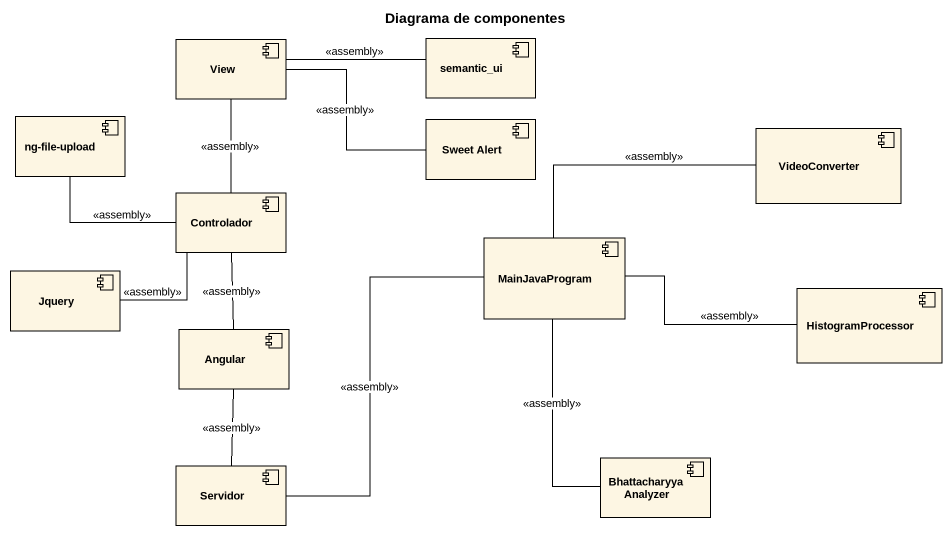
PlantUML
@startuml
title Diagrama de componentes
component View
component semantic_ui
component "ng-file-upload" as ng_file_upload
component "Sweet Alert" as Sweet_Alert
component VideoConverter
component Controlador
component MainJavaProgram
component Jquery
component HistogramProcessor
component Angular
component Servidor
component "Bhattacharyya Analyzer" as Bhattacharyya_Analyzer
View -right- semantic_ui : <<assembly>>
View -right- Sweet_Alert : <<assembly>>
View -- Controlador : <<assembly>>
Controlador -left- ng_file_upload : <<assembly>>
Controlador -left- Jquery : <<assembly>>
Controlador -- Angular : <<assembly>>
MainJavaProgram -right- VideoConverter : <<assembly>>
MainJavaProgram -right- HistogramProcessor : <<assembly>>
Angular -- Servidor : <<assembly>>
Servidor -up- MainJavaProgram : <<assembly>>
Bhattacharyya_Analyzer -up- MainJavaProgram : <<assembly>>
@enduml
